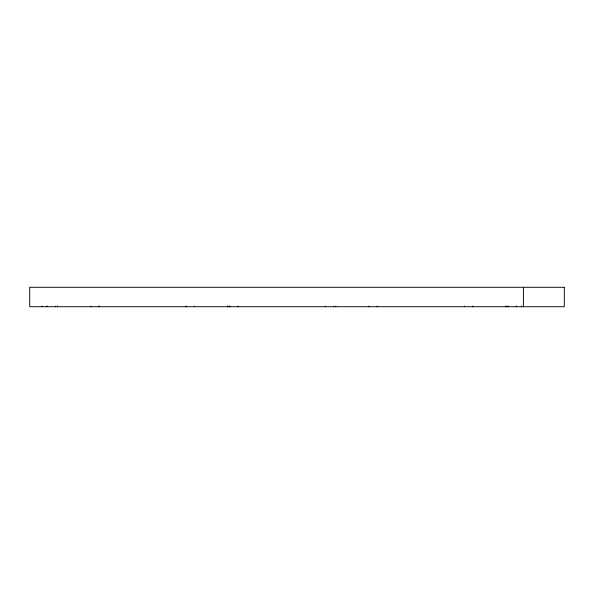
<?xml version="1.0" encoding="UTF-8"?>
<svg xmlns="http://www.w3.org/2000/svg" width="594" height="594" viewBox="0 0 594 594"><rect width="100%" height="100%" fill="white"/><g stroke="black" fill="none" stroke-linecap="round" stroke-linejoin="round"><path stroke-width="0.89" d="M523.411 287.281L523.411 306.719M521.346 306.11L521.346 306.719M516.379 306.11L516.379 306.719M516.327 306.11L516.327 306.719M508.108 306.11L508.108 306.719M508.048 306.11L507.996 306.719M506.006 306.11L506.006 306.719M505.902 306.11L505.902 306.719M472.809 306.719L472.809 306.11L472.72 306.719M464.449 306.11L464.397 306.719M368.919 306.11L368.919 306.719M335.803 306.11L335.692 306.719M333.65 306.11L333.598 306.719M325.319 306.11L325.319 306.719M238.12 306.11L238.12 306.719M229.789 306.11L229.848 306.719M229.737 306.11L229.737 306.719M227.747 306.11L227.747 306.719M227.643 306.11L227.643 306.719M194.52 306.11L194.52 306.719M186.249 306.11L186.249 306.719M186.189 306.11L186.189 306.719M98.99 306.11L99.042 306.719M98.938 306.11L98.938 306.719M57.544 306.11L57.544 306.719M57.432 306.11L57.432 306.719M55.442 306.719L55.442 306.11L55.339 306.719M47.119 306.11L47.119 306.719M47.06 306.11L47.06 306.719M42.092 306.11L42.092 306.719M564.3 287.281L29.7 287.281L29.7 306.719L564.3 306.719L564.3 287.281M377.301 306.719L377.301 306.11L377.249 306.719M90.719 306.719L90.719 306.11L90.659 306.719"/></g></svg>
